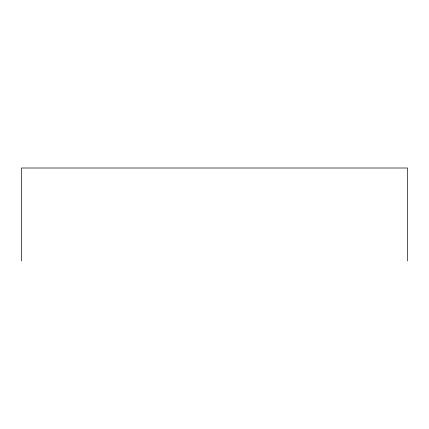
<?xml version="1.0" encoding="UTF-8"?>
<svg xmlns="http://www.w3.org/2000/svg" width="429" height="429" viewBox="0 0 429 429"><rect width="100%" height="100%" fill="white"/><g stroke="black" fill="none" stroke-linecap="round" stroke-linejoin="round"><path stroke-width="0.64" d="M407.55 260.993L407.55 168.007L21.45 168.007L21.45 260.993"/></g></svg>
